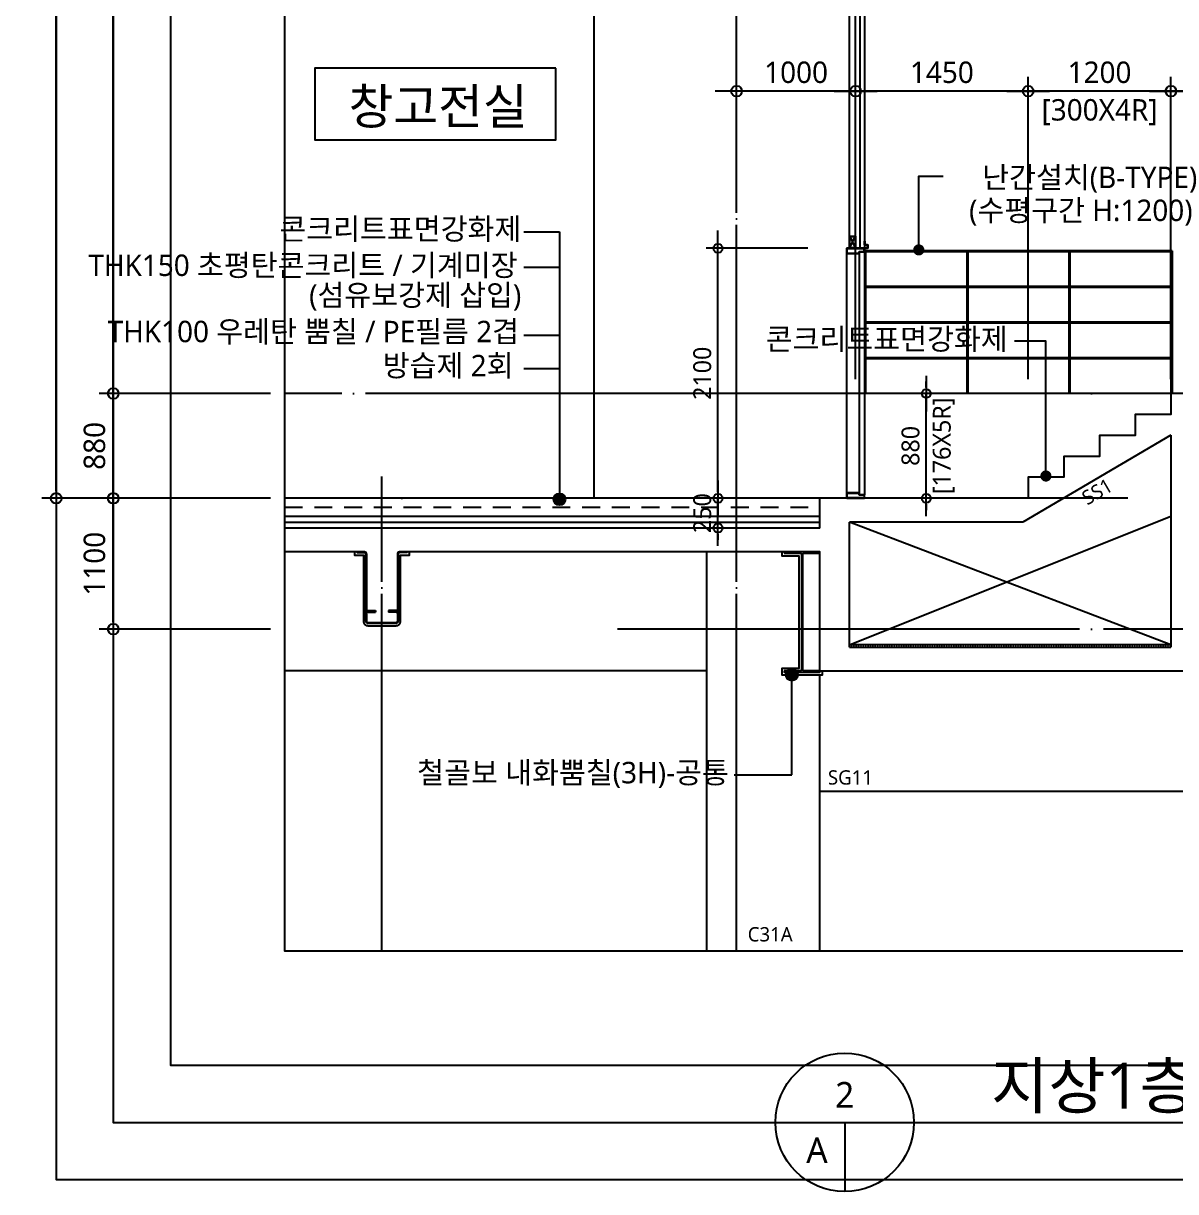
# Model space of a CAD drawing. Header units: millimetres. Extents: x 13515 to 183937, y -33900 to -660.
# Drawn here: x 75774 to 85457, y -33522 to -23707 of the extents above; entities that cross this region are included whole.
import ezdxf
from ezdxf.enums import TextEntityAlignment as Align

# ---------------------------------------------------------------- set-up
doc = ezdxf.new("R2010")
doc.units = ezdxf.units.MM
doc.header["$LTSCALE"] = 100
doc.header["$MEASUREMENT"] = 0
doc.header["$PDSIZE"] = -10
for name, pattern in [('CEN', [62, 60, -1, 0, -1]), ('HID', [2.5, 1.5, -1]), ('HIDDEN', [2, 1, -1])]:
    doc.linetypes.add(name, pattern=pattern)
doc.layers.get('0').update_dxf_attribs({"linetype": 'CONTINUOUS'})
doc.layers.get('Defpoints').update_dxf_attribs({"color": 171, "linetype": 'CONTINUOUS'})
for name, color, linetype in [('CEN', 1, 'CEN'), ('CEN(ST)', 1, 'CEN'), ('CON', 2, 'CONTINUOUS'), ('DOOR', 4, 'CONTINUOUS'), ('ELE-6', 8, 'CONTINUOUS'), ('ELE9', 9, 'CONTINUOUS'), ('FIN', 8, 'CONTINUOUS'), ('FIN(패널-T75 글라스울)', 6, 'CONTINUOUS'), ('FIN-2', 9, 'CONTINUOUS'), ('HF', 3, 'CONTINUOUS'), ('INS', 251, 'BATTING'), ('LED', 7, 'CONTINUOUS'), ('NDIM', 7, 'CONTINUOUS'), ('STEEL', 5, 'CONTINUOUS'), ('SYM', 7, 'CONTINUOUS'), ('TEXT', 3, 'CONTINUOUS'), ('TEXT(MIN)', 7, 'CONTINUOUS'), ('TEXT(노트)', 7, 'CONTINUOUS'), ('TEXT(실명)', 3, 'CONTINUOUS'), ('wire-meshes', 1, 'CONTINUOUS'), ('방수', 8, 'HIDDEN'), ('스틸', 8, 'CONTINUOUS')]:
    doc.layers.add(name, color=color, linetype=linetype)
doc.styles.add('CGS', font='cgse', dxfattribs={"bigfont": 'cgs'})
doc.styles.add('나눔바른고딕', font='NanumBarunGothic.ttf')
doc.linetypes.add('BATTING', pattern='A,0.0001,-0.1,[134,ltypeshp.shx,S=0.1,R=0,X=-0.1,Y=0],-0.2,[134,ltypeshp.shx,S=0.1,R=180,X=0.1,Y=0],-0.1', length=0.4001)
doc.dimstyles.new('NDIM 1200', dxfattribs={"dimscale": 75, "dimtxt": 3, "dimasz": 1, "dimexe": 2, "dimexo": 2, "dimgap": 1, "dimtad": 1, "dimdec": 0, "dimdsep": 46, "dimtxsty": 'CGS', "dimblk": 'DOT0', "dimcen": 1, "dimdle": 8, "dimclrd": 256, "dimclre": 256, "dimclrt": 256, "dimadec": 0, "dimazin": 0, "dimtfac": 1, "dimtdec": 0, "dimtix": 1, "dimtmove": 2, "dimatfit": 3, "dimldrblk": 'DOT0', "dimfxl": 1, "dimtolj": 1, "dimtzin": 0, "dimlwd": -1, "dimlwe": -1, "dimarcsym": 0})

# ---------------------------------------------------------------- blocks, each defined once
blk = doc.blocks.new('bh-1012x300')
at = {"layer": 'STEEL', "color": 3, "linetype": 'ByBlock', "ltscale": 0.5}
for p, q in [((499416, -43973.1), (499560, -43973.1)), ((499560, -43973.1), (499560, -44961.1)), ((499572, -44961.1), (499572, -43973.1)), ((499572, -43973.1), (499716, -43973.1)), ((499560, -44961.1), (499416, -44961.1)), ((499716, -44961.1), (499572, -44961.1))]:
    blk.add_line(p, q, dxfattribs=at)
for points in [[(499716, -43973.1), (499716, -43961.1), (499416, -43961.1), (499416, -43973.1)], [(499416, -44961.1), (499416, -44973.1), (499716, -44973.1), (499716, -44961.1)]]:
    blk.add_lwpolyline(points, dxfattribs=at)
blk = doc.blocks.new('A$C46BA2E0B')
at = {"layer": 'DOOR'}
for p, q in [((150, 2070), (150, 30)), ((0, 45), (0, 2055)), ((106, 2055), (106, 45))]:
    blk.add_line(p, q, dxfattribs=at)
for points in [[(0, 2100), (16.5, 2100), (16.5, 2098.4), (1.6, 2098.4), (1.6, 2056.6), (104.4, 2056.6), (104.4, 2071.6), (148.4, 2071.6), (148.4, 2098.4), (133.5, 2098.4), (133.5, 2100), (150, 2100), (150, 2070), (106, 2070), (106, 2055), (0, 2055)], [(140.45, 2098.4), (140.45, 2096.8), (9.55, 2096.8), (9.55, 2098.4)], [(0, 0), (16.5, 0), (16.5, 1.6), (1.6, 1.6), (1.6, 43.4), (104.4, 43.4), (104.4, 28.4), (148.4, 28.4), (148.4, 1.6), (133.5, 1.6), (133.5, 0), (150, 0), (150, 30), (106, 30), (106, 45), (0, 45)], [(140.45, 1.6), (140.45, 3.2), (9.55, 3.2), (9.55, 1.6)]]:
    blk.add_lwpolyline(points, close=True, dxfattribs=at)
blk = doc.blocks.new('DOT0')
blk.add_line((-3, 0), (3, 0))
at = {"color": 6}
blk.add_circle((0, 0), 0.75, dxfattribs=at)
blk = doc.blocks.new('*D408')
at = {"layer": 'Defpoints', "color": 0, "ltscale": 0.4, "transparency": 16777216}
for p in [(83361.3, -26816.7), (84217.9, -26816.7), (84217.9, -27696.7)]:
    blk.add_point(p, dxfattribs=at)
at = {"layer": 'NDIM', "ltscale": 0.4, "transparency": 16777216}
for p, q in [((83361.3, -26766.7), (83361.3, -26716.7)), ((84117.9, -26816.7), (83261.3, -26816.7)), ((83361.3, -27696.7), (83361.3, -26816.7)), ((84117.9, -27696.7), (83261.3, -27696.7)), ((83361.3, -27746.7), (83361.3, -27796.7))]:
    blk.add_line(p, q, dxfattribs=at)
at = {"layer": 'NDIM', "ltscale": 0.4, "transparency": 16777216, "xscale": 50, "yscale": 50, "zscale": 50}
for p, rotation in [((83361.3, -26816.7), 270), ((83361.3, -27696.7), 90)]:
    blk.add_blockref('DOT0', p, dxfattribs=dict(at, rotation=rotation))
at = {"layer": 'NDIM', "ltscale": 0.4, "transparency": 16777216, "char_height": 150, "attachment_point": 5, "rotation": 90, "style": '나눔바른고딕'}
for s, insert in [('\\A1;[176X5R]', (83508.5, -27256.7)), ('\\A1;880', (83229.9, -27256.7))]:
    blk.add_mtext(s, dxfattribs=dict(at, insert=insert))
blk = doc.blocks.new('*D409')
at = {"layer": 'Defpoints', "color": 0, "ltscale": 0.4, "transparency": 16777216}
for p in [(81611.3, -27696.7), (82467.9, -27696.7), (82467.9, -27946.7)]:
    blk.add_point(p, dxfattribs=at)
at = {"layer": 'NDIM', "ltscale": 0.4, "transparency": 16777216}
for p, q in [((81611.3, -27646.7), (81611.3, -27596.7)), ((82367.9, -27696.7), (81511.3, -27696.7)), ((81611.3, -27946.7), (81611.3, -27696.7)), ((82367.9, -27946.7), (81511.3, -27946.7)), ((81611.3, -27996.7), (81611.3, -28046.7))]:
    blk.add_line(p, q, dxfattribs=at)
at = {"layer": 'NDIM', "ltscale": 0.4, "transparency": 16777216, "xscale": 50, "yscale": 50, "zscale": 50}
for p, rotation in [((81611.3, -27696.7), 270), ((81611.3, -27946.7), 90)]:
    blk.add_blockref('DOT0', p, dxfattribs=dict(at, rotation=rotation))
at = {"layer": 'NDIM', "ltscale": 0.4, "transparency": 16777216, "insert": (81479.9, -27821.7), "char_height": 150, "attachment_point": 5, "rotation": 90, "style": '나눔바른고딕'}
blk.add_mtext('\\A1;250', dxfattribs=at)
blk = doc.blocks.new('*U15')
at = {"layer": 'Defpoints'}
blk.add_point((0, 0), dxfattribs=at)
at = {"layer": 'HF'}
for p, q in [((-209, 0), (-147, 0)), ((-209, 0), (-209, -6)), ((209, 0), (147, 0)), ((209, 0), (209, -6)), ((-209, -6), (-147, -6)), ((-135, -18), (-135, -482)), ((-129, -18), (-129, -482)), ((129, -18), (129, -482)), ((135, -18), (135, -482)), ((209, -6), (147, -6)), ((-135, -518), (-135, -582)), ((-129, -518), (-129, -582)), ((-117, -494), (-55, -494)), ((-117, -500), (-55, -500)), ((-117, -506), (-55, -506)), ((-55, -494), (-55, -500)), ((-55, -500), (-55, -506)), ((117, -494), (55, -494)), ((55, -494), (55, -500)), ((117, -500), (55, -500)), ((55, -500), (55, -506)), ((117, -506), (55, -506)), ((129, -518), (129, -582)), ((135, -518), (135, -582)), ((-117, -594), (117, -594)), ((-117, -600), (117, -600))]:
    blk.add_line(p, q, dxfattribs=at)
for centre, radius, start, end in [((-147, -18), 18, 360, 450), ((147, -18), 18, 90, 180), ((-147, -18), 12, 360, 450), ((147, -18), 12, 90, 180), ((-117, -482), 18, 180, 270), ((-117, -482), 12, 180, 270), ((117, -482), 12, 270, 360), ((117, -482), 18, 270, 360), ((-117, -518), 18, 90, 180), ((-117, -582), 18, 180, 270), ((-117, -518), 12, 90, 180), ((-117, -582), 12, 180, 270), ((117, -518), 18, 0, 90), ((117, -518), 12, 0, 90), ((117, -582), 12, 270, 360), ((117, -582), 18, 270, 360)]:
    blk.add_arc(centre, radius, start, end, dxfattribs=at)
blk = doc.blocks.new('*D412')
at = {"layer": 'Defpoints', "color": 0, "ltscale": 0.4, "transparency": 16777216}
for p in [(81767.9, -24276.7), (81767.9, -25236.7), (82767.9, -25236.7)]:
    blk.add_point(p, dxfattribs=at)
at = {"layer": 'NDIM', "ltscale": 0.4, "transparency": 16777216}
for p, q in [((81767.9, -25116.7), (81767.9, -24156.7)), ((82767.9, -25116.7), (82767.9, -24156.7)), ((82707.9, -24276.7), (81827.9, -24276.7))]:
    blk.add_line(p, q, dxfattribs=at)
at = {"layer": 'NDIM', "ltscale": 0.4, "transparency": 16777216, "xscale": 60, "yscale": 60, "zscale": 60, "rotation": 180}
blk.add_blockref('DOT0', (81767.9, -24276.7), dxfattribs=at)
at = {"layer": 'NDIM', "ltscale": 0.4, "transparency": 16777216, "xscale": 60, "yscale": 60, "zscale": 60}
blk.add_blockref('DOT0', (82767.9, -24276.7), dxfattribs=at)
at = {"layer": 'NDIM', "ltscale": 0.4, "transparency": 16777216, "insert": (82267.9, -24119), "char_height": 180, "attachment_point": 5, "style": '나눔바른고딕'}
blk.add_mtext('\\A1;1000', dxfattribs=at)
blk = doc.blocks.new('*D471')
at = {"layer": 'Defpoints', "color": 0, "ltscale": 0.4, "transparency": 16777216}
for p in [(85417.9, -24276.7), (85417.9, -26816.7), (90717.9, -26816.7)]:
    blk.add_point(p, dxfattribs=at)
at = {"layer": 'NDIM', "ltscale": 0.4, "transparency": 16777216}
for p, q in [((85417.9, -26696.7), (85417.9, -24156.7)), ((90717.9, -26696.7), (90717.9, -24156.7)), ((90657.9, -24276.7), (85477.9, -24276.7))]:
    blk.add_line(p, q, dxfattribs=at)
at = {"layer": 'NDIM', "ltscale": 0.4, "transparency": 16777216, "xscale": 60, "yscale": 60, "zscale": 60, "rotation": 180}
blk.add_blockref('DOT0', (85417.9, -24276.7), dxfattribs=at)
at = {"layer": 'NDIM', "ltscale": 0.4, "transparency": 16777216, "xscale": 60, "yscale": 60, "zscale": 60}
blk.add_blockref('DOT0', (90717.9, -24276.7), dxfattribs=at)
at = {"layer": 'NDIM', "ltscale": 0.4, "transparency": 16777216, "insert": (88067.9, -24118.9), "char_height": 180, "attachment_point": 5, "style": '나눔바른고딕'}
blk.add_mtext('\\A1;5300', dxfattribs=at)
blk = doc.blocks.new('*D472')
at = {"layer": 'Defpoints', "color": 0, "ltscale": 0.4, "transparency": 16777216}
for p in [(84217.9, -24276.7), (84217.9, -26816.7), (85417.9, -26816.7)]:
    blk.add_point(p, dxfattribs=at)
at = {"layer": 'NDIM', "ltscale": 0.4, "transparency": 16777216}
for p, q in [((84217.9, -26696.7), (84217.9, -24156.7)), ((85417.9, -26696.7), (85417.9, -24156.7)), ((85357.9, -24276.7), (84277.9, -24276.7))]:
    blk.add_line(p, q, dxfattribs=at)
at = {"layer": 'NDIM', "ltscale": 0.4, "transparency": 16777216, "xscale": 60, "yscale": 60, "zscale": 60, "rotation": 180}
blk.add_blockref('DOT0', (84217.9, -24276.7), dxfattribs=at)
at = {"layer": 'NDIM', "ltscale": 0.4, "transparency": 16777216, "xscale": 60, "yscale": 60, "zscale": 60}
blk.add_blockref('DOT0', (85417.9, -24276.7), dxfattribs=at)
at = {"layer": 'NDIM', "ltscale": 0.4, "transparency": 16777216, "char_height": 180, "attachment_point": 5, "style": '나눔바른고딕'}
for s, insert in [('\\A1;1200', (84817.9, -24119)), ('\\A1;[300X4R]', (84817.9, -24453.3))]:
    blk.add_mtext(s, dxfattribs=dict(at, insert=insert))
blk = doc.blocks.new('*D473')
at = {"layer": 'Defpoints', "color": 0, "ltscale": 0.4, "transparency": 16777216}
for p in [(82767.9, -24276.7), (82767.9, -26816.7), (84217.9, -26816.7)]:
    blk.add_point(p, dxfattribs=at)
at = {"layer": 'NDIM', "ltscale": 0.4, "transparency": 16777216}
for p, q in [((82767.9, -26696.7), (82767.9, -24156.7)), ((84217.9, -26696.7), (84217.9, -24156.7)), ((84157.9, -24276.7), (82827.9, -24276.7))]:
    blk.add_line(p, q, dxfattribs=at)
at = {"layer": 'NDIM', "ltscale": 0.4, "transparency": 16777216, "xscale": 60, "yscale": 60, "zscale": 60, "rotation": 180}
blk.add_blockref('DOT0', (82767.9, -24276.7), dxfattribs=at)
at = {"layer": 'NDIM', "ltscale": 0.4, "transparency": 16777216, "xscale": 60, "yscale": 60, "zscale": 60}
blk.add_blockref('DOT0', (84217.9, -24276.7), dxfattribs=at)
at = {"layer": 'NDIM', "ltscale": 0.4, "transparency": 16777216, "insert": (83492.9, -24119), "char_height": 180, "attachment_point": 5, "style": '나눔바른고딕'}
blk.add_mtext('\\A1;1450', dxfattribs=at)
blk = doc.blocks.new('*D477')
at = {"layer": 'Defpoints', "color": 0, "ltscale": 0.4, "transparency": 16777216}
for p in [(76530, -26816.7), (77970, -26816.7), (77970, -27696.7)]:
    blk.add_point(p, dxfattribs=at)
at = {"layer": 'NDIM', "ltscale": 0.4, "transparency": 16777216}
for p, q in [((77850, -26816.7), (76410, -26816.7)), ((76530, -27636.7), (76530, -26876.7)), ((77850, -27696.7), (76410, -27696.7))]:
    blk.add_line(p, q, dxfattribs=at)
at = {"layer": 'NDIM', "ltscale": 0.4, "transparency": 16777216, "xscale": 60, "yscale": 60, "zscale": 60}
for p, rotation in [((76530, -26816.7), 90), ((76530, -27696.7), 270)]:
    blk.add_blockref('DOT0', p, dxfattribs=dict(at, rotation=rotation))
at = {"layer": 'NDIM', "ltscale": 0.4, "transparency": 16777216, "insert": (76372.3, -27256.7), "char_height": 180, "attachment_point": 5, "rotation": 90, "style": '나눔바른고딕'}
blk.add_mtext('\\A1;880', dxfattribs=at)
blk = doc.blocks.new('*D478')
at = {"layer": 'Defpoints', "color": 0, "ltscale": 0.4, "transparency": 16777216}
for p in [(76530, -17696.7), (77970, -17696.7), (77970, -26816.7)]:
    blk.add_point(p, dxfattribs=at)
at = {"layer": 'NDIM', "ltscale": 0.4, "transparency": 16777216}
for p, q in [((77850, -17696.7), (76410, -17696.7)), ((76530, -26756.7), (76530, -17756.7)), ((77850, -26816.7), (76410, -26816.7))]:
    blk.add_line(p, q, dxfattribs=at)
at = {"layer": 'NDIM', "ltscale": 0.4, "transparency": 16777216, "xscale": 60, "yscale": 60, "zscale": 60}
for p, rotation in [((76530, -17696.7), 90), ((76530, -26816.7), 270)]:
    blk.add_blockref('DOT0', p, dxfattribs=dict(at, rotation=rotation))
at = {"layer": 'NDIM', "ltscale": 0.4, "transparency": 16777216, "insert": (76372.1, -22256.7), "char_height": 180, "attachment_point": 5, "rotation": 90, "style": '나눔바른고딕'}
blk.add_mtext('\\A1;9120', dxfattribs=at)
blk = doc.blocks.new('*D479')
at = {"layer": 'Defpoints', "color": 0, "ltscale": 0.4, "transparency": 16777216}
for p in [(76050, -17696.7), (77970, -17696.7), (77970, -27696.7)]:
    blk.add_point(p, dxfattribs=at)
at = {"layer": 'NDIM', "ltscale": 0.4, "transparency": 16777216}
for p, q in [((77850, -17696.7), (75930, -17696.7)), ((76050, -27636.7), (76050, -17756.7)), ((77850, -27696.7), (75930, -27696.7))]:
    blk.add_line(p, q, dxfattribs=at)
at = {"layer": 'NDIM', "ltscale": 0.4, "transparency": 16777216, "xscale": 60, "yscale": 60, "zscale": 60}
for p, rotation in [((76050, -17696.7), 90), ((76050, -27696.7), 270)]:
    blk.add_blockref('DOT0', p, dxfattribs=dict(at, rotation=rotation))
at = {"layer": 'NDIM', "ltscale": 0.4, "transparency": 16777216, "insert": (75892.3, -22696.7), "char_height": 180, "attachment_point": 5, "rotation": 90, "style": '나눔바른고딕'}
blk.add_mtext('\\A1;10000', dxfattribs=at)
blk = doc.blocks.new('*D480')
at = {"layer": 'Defpoints', "color": 0, "ltscale": 0.4, "transparency": 16777216}
for p in [(76530, -27696.7), (77970, -27696.7), (77970, -28796.7)]:
    blk.add_point(p, dxfattribs=at)
at = {"layer": 'NDIM', "ltscale": 0.4, "transparency": 16777216}
for p, q in [((77850, -27696.7), (76410, -27696.7)), ((76530, -28736.7), (76530, -27756.7)), ((77850, -28796.7), (76410, -28796.7))]:
    blk.add_line(p, q, dxfattribs=at)
at = {"layer": 'NDIM', "ltscale": 0.4, "transparency": 16777216, "xscale": 60, "yscale": 60, "zscale": 60}
for p, rotation in [((76530, -27696.7), 90), ((76530, -28796.7), 270)]:
    blk.add_blockref('DOT0', p, dxfattribs=dict(at, rotation=rotation))
at = {"layer": 'NDIM', "ltscale": 0.4, "transparency": 16777216, "insert": (76372.3, -28246.7), "char_height": 180, "attachment_point": 5, "rotation": 90, "style": '나눔바른고딕'}
blk.add_mtext('\\A1;1100', dxfattribs=at)
blk = doc.blocks.new('*D501')
at = {"layer": 'Defpoints', "color": 0, "ltscale": 0.4, "transparency": 16777216}
for p in [(81611.3, -25596.7), (82467.9, -25596.7), (82467.9, -27696.7)]:
    blk.add_point(p, dxfattribs=at)
at = {"layer": 'NDIM', "ltscale": 0.4, "transparency": 16777216}
for p, q in [((82367.9, -25596.7), (81511.3, -25596.7)), ((81611.3, -27646.7), (81611.3, -25646.7)), ((82367.9, -27696.7), (81511.3, -27696.7))]:
    blk.add_line(p, q, dxfattribs=at)
at = {"layer": 'NDIM', "ltscale": 0.4, "transparency": 16777216, "xscale": 50, "yscale": 50, "zscale": 50}
for p, rotation in [((81611.3, -25596.7), 90), ((81611.3, -27696.7), 270)]:
    blk.add_blockref('DOT0', p, dxfattribs=dict(at, rotation=rotation))
at = {"layer": 'NDIM', "ltscale": 0.4, "transparency": 16777216, "insert": (81479.9, -26646.7), "char_height": 150, "attachment_point": 5, "rotation": 90, "style": '나눔바른고딕'}
blk.add_mtext('\\A1;2100', dxfattribs=at)

msp = doc.modelspace()

# ---------------------------------------------------------------- hatches: boundary and pattern name
at = {"ltscale": 10000}
h = msp.add_hatch(color=256, dxfattribs=at)
h.dxf.hatch_style = 1
edge = h.paths.add_edge_path()
edge.add_arc((80279.6, -27705.4), 50, 180, 540, ccw=False)
h = msp.add_hatch(color=256, dxfattribs=at)
h.dxf.hatch_style = 1
edge = h.paths.add_edge_path()
edge.add_arc((82232.4, -29179.7), 50, -180, 180)

# ---------------------------------------------------------------- linework, layer by layer
at = {"color": 1, "linetype": 'ByBlock'}
for p, q in [((82720.2, -25497), (82765.6, -25592.4)), ((82720.2, -25592.4), (82765.6, -25497))]:
    msp.add_line(p, q, dxfattribs=at)
at = {"ltscale": 10000}
msp.add_line((85417.9, -26816.7), (82842.9, -26816.7), dxfattribs=at)
msp.add_lwpolyline([(80248.9, -24084.1), (78224.1, -24084.1), (78224.1, -24684.1), (80248.9, -24684.1)], close=True, dxfattribs=at)
at = {"layer": 'CEN'}
for p, q in [((85426.9, -25616.7), (82842.9, -25616.7)), ((82842.9, -25616.7), (82842.9, -26816.7)), ((85426.9, -25616.7), (85426.9, -26816.7)), ((85426.9, -25625.7), (82842.9, -25625.7)), ((82851.9, -25625.7), (82851.9, -26816.7)), ((83701.9, -25625.7), (83701.9, -26816.7)), ((83710.9, -25625.7), (83710.9, -26816.7)), ((84559.9, -25625.7), (84559.9, -26816.7)), ((84568.9, -25625.7), (84568.9, -26816.7)), ((85417.9, -25625.7), (85417.9, -26816.7)), ((85417.9, -25916.7), (82851.9, -25916.7)), ((85417.9, -25925.7), (82851.9, -25925.7)), ((85417.9, -26216.7), (82851.9, -26216.7)), ((85417.9, -26225.7), (82851.9, -26225.7)), ((85417.9, -26516.7), (82851.9, -26516.7)), ((85417.9, -26525.7), (82851.9, -26525.7)), ((97050, -26816.7), (77970, -26816.7)), ((85054.9, -27696.7), (77970, -27696.7)), ((97050, -28796.7), (80767.9, -28796.7))]:
    msp.add_line(p, q, dxfattribs=at)
at = {"layer": 'CEN(ST)', "ltscale": 0.5}
for p, q in [((81767.9, -31500), (81767.9, -15710)), ((78787.9, -31500), (78787.9, -27514.9)), ((82717.9, -28926.7), (85417.9, -27846.7)), ((85417.9, -28926.7), (82717.9, -27896.7))]:
    msp.add_line(p, q, dxfattribs=at)
at = {"layer": 'CON', "ltscale": 1000}
for p, q in [((85417.9, -27166.6), (84173.5, -27896.7)), ((85417.9, -27166.6), (85417.9, -28946.7)), ((82467.9, -27946.7), (82467.9, -27696.7)), ((82467.9, -27946.7), (77970, -27946.7)), ((84173.5, -27896.7), (82717.9, -27896.7)), ((82717.9, -28946.7), (82717.9, -27896.7)), ((78640.9, -28146.7), (77970, -28146.7)), ((82467.9, -28146.7), (78934.9, -28146.7)), ((82467.9, -29146.7), (82467.9, -28146.7)), ((82717.9, -28946.7), (85417.9, -28946.7)), ((82467.9, -29146.7), (85570.9, -29146.7))]:
    msp.add_line(p, q, dxfattribs=at)
for points in [[(85417.9, -26816.7), (85417.9, -26992.7), (85117.9, -26992.7), (85117.9, -27168.7), (84817.9, -27168.7), (84817.9, -27344.7), (84517.9, -27344.7), (84517.9, -27520.7), (84217.9, -27520.7), (84217.9, -27696.7), (82467.9, -27696.7)], [(90717.9, -26816.7), (85417.9, -26816.7)]]:
    msp.add_lwpolyline(points, dxfattribs=at)
at = {"layer": 'Defpoints', "ltscale": 10000}
for points in [[(98970, -13790), (76050, -13790), (76050, -33420), (98970, -33420)], [(98490, -14270), (76530, -14270), (76530, -32940), (98490, -32940)], [(98010, -14750), (77010, -14750), (77010, -32460), (98010, -32460)], [(97050, -15710), (77970, -15710), (77970, -31500), (97050, -31500)]]:
    msp.add_lwpolyline(points, close=True, dxfattribs=at)
at = {"layer": 'ELE-6', "ltscale": 10000}
msp.add_line((82717.9, -25494.7), (82717.9, -19246.7), dxfattribs=at)
at = {"layer": 'ELE9', "ltscale": 1000}
msp.add_line((80567.9, -18146.7), (80567.9, -27696.7), dxfattribs=at)
at = {"layer": 'ELE9', "ltscale": 10000}
for p, q in [((81517.9, -31500), (81517.9, -28146.7)), ((82467.9, -31500), (82467.9, -29179.7))]:
    msp.add_line(p, q, dxfattribs=at)
at = {"layer": 'FIN', "ltscale": 10000}
for p, q in [((82467.9, -27696.7), (77970, -27696.7)), ((81517.9, -29146.7), (77970, -29146.7)), ((82467.9, -30158.7), (92292.9, -30158.7))]:
    msp.add_line(p, q, dxfattribs=at)
for points in [[(77970, -27846.7), (82467.9, -27846.7)], [(82146.9, -28146.7), (82146.9, -28179.7), (82290.9, -28179.7), (82290.9, -29125.7), (82146.9, -29125.7), (82146.9, -29179.7), (82488.9, -29179.7), (82488.9, -29146.7)]]:
    msp.add_lwpolyline(points, dxfattribs=at)
msp.add_lwpolyline([(78996.9, -28146.7), (78996.9, -28152.7), (78934.9, -28152.7, 0.414214), (78922.9, -28164.7), (78922.9, -28728.7, -0.414214), (78904.9, -28746.7), (78670.9, -28746.7, -0.414214), (78652.9, -28728.7), (78652.9, -28164.7, 0.414214), (78640.9, -28152.7), (78578.9, -28152.7), (78578.9, -28146.7), (78557.9, -28146.7), (78557.9, -28173.7), (78631.9, -28173.7), (78631.9, -28728.7, 0.414214), (78670.9, -28767.7), (78904.9, -28767.7, 0.414214), (78943.9, -28728.7), (78943.9, -28173.7), (79017.9, -28173.7), (79017.9, -28146.7)], format="xyb", close=True, dxfattribs=at)
at = {"layer": 'FIN', "ltscale": 1000}
msp.add_lwpolyline([(78578.7, -28146.7, -0.221427), (78594.5, -28152.7)], format="xyb", dxfattribs=at)
at = {"layer": 'FIN(패널-T75 글라스울)'}
for points in [[(82842.9, -19149.7), (82842.9, -25594.7), (82767.9, -25594.7), (82767.9, -19149.7)], [(82844.9, -25536.7), (82844.9, -25566.7), (82869.9, -25566.7), (82869.9, -25596.7), (82692.9, -25596.7), (82692.9, -25594.7), (82867.9, -25594.7), (82867.9, -25568.7), (82842.9, -25568.7), (82842.9, -25536.7)]]:
    msp.add_lwpolyline(points, close=True, dxfattribs=at)
at = {"layer": 'FIN-2', "ltscale": 0.1}
msp.add_line((85417.9, -28926.7), (82717.9, -28926.7), dxfattribs=at)
at = {"layer": 'INS', "ltscale": 0.9}
msp.add_line((82805.4, -25594.7), (82805.4, -19149.7), dxfattribs=at)
at = {"layer": 'INS', "ltscale": 1.2}
msp.add_lwpolyline([(77970, -27896.7), (82467.9, -27896.7)], dxfattribs=at)
at = {"layer": 'LED', "ltscale": 10000}
for p, q in [((79979.6, -25457.6), (80279.6, -25457.6)), ((80279.6, -25457.6), (80279.6, -27705.4)), ((79979.6, -25755.3), (80279.6, -25755.3)), ((79979.6, -26326.3), (80279.6, -26326.3)), ((79979.6, -26605.7), (80279.6, -26605.7)), ((82232.4, -30019), (82232.4, -29179.7)), ((81746.3, -30019, 0), (82232.4, -30019))]:
    msp.add_line(p, q, dxfattribs=at)
at = {"layer": 'LED'}
for points in [[(83298.9, -25610.2), (83298.9, -24989.8), (83503.2, -24989.8)], [(84367.1, -27509.7), (84367.1, -26377.2), (84102.5, -26377.2)]]:
    msp.add_lwpolyline(points, dxfattribs=at)
at = {"layer": 'LED', "const_width": 46.9}
for points in [[(83298.9, -25633.6, 1), (83298.9, -25586.7, 1)], [(84367.1, -27533.1, -1), (84367.1, -27486.3, -1)]]:
    msp.add_lwpolyline(points, format="xyb", close=True, dxfattribs=at)
at = {"layer": 'LED', "ltscale": 10000}
for centre in [(80279.6, -27705.4), (82232.4, -29179.7)]:
    msp.add_circle(centre, 50, dxfattribs=at)
at = {"layer": 'SYM'}
for p, q in [((82094.4, -32940), (92767.9, -32940)), ((82676.2, -32940), (82676.2, -33521.8))]:
    msp.add_line(p, q, dxfattribs=at)
msp.add_circle((82676.2, -32940), 581.8, dxfattribs=at)
at = {"layer": 'wire-meshes', "linetype": 'HID'}
msp.add_lwpolyline([(77970, -27771.7), (82467.9, -27771.7)], dxfattribs=at)
at = {"layer": '방수', "ltscale": 0.1}
msp.add_line((85417.9, -28936.7), (82717.9, -28936.7), dxfattribs=at)
at = {"layer": '스틸', "color": 6, "linetype": 'ByBlock'}
for points in [[(82717.9, -25594.7), (82717.9, -25494.7), (82767.9, -25494.7), (82767.9, -25594.7)], [(82720.2, -25592.4), (82720.2, -25497), (82765.6, -25497), (82765.6, -25592.4)]]:
    msp.add_lwpolyline(points, close=True, dxfattribs=at)

# ---------------------------------------------------------------- block references
at = {"ltscale": 10000}
msp.add_blockref('A$C46BA2E0B', (82692.9, -27696.7), dxfattribs=at)
msp.add_blockref('bh-1012x300', (-417248, 15814.3))
at = {"layer": 'HF'}
msp.add_blockref('*U15', (78787.9, -28146.7), dxfattribs=at)

# ---------------------------------------------------------------- texts
at = {"layer": 'TEXT', "style": '나눔바른고딕'}
msp.add_text('지상1층 주차장계단(X2-Y8) 확대 단면도', height=384, dxfattribs=at).set_placement((92455.7, -32631.6), align=Align.MIDDLE_RIGHT)
for s, p in [('2', (82676.2, -32707.3)), ('A', (82443.5, -33172.7))]:
    msp.add_text(s, height=216, dxfattribs=at).set_placement(p, align=Align.MIDDLE)
at = {"layer": 'TEXT(MIN)', "style": '나눔바른고딕'}
msp.add_text('철골보 내화뿜칠(3H)-공통', height=180, dxfattribs=at).set_placement((81702.5, -30001.4, 0), align=Align.MIDDLE_RIGHT)
at = {"layer": 'TEXT(노트)', "style": '나눔바른고딕'}
for s, p in [('난간설치(B-TYPE)', (85639.4, -25000.5)), ('(수평구간 H:1200)', (85600, -25277.6)), ('콘크리트표면강화제', (79958.6, -25433.8)), ('THK150 초평탄콘크리트 / 기계미장', (79927, -25739.2)), ('(섬유보강제 삽입)', (79958.6, -25990.1)), ('THK100 우레탄 뿜칠 / PE필름 2겹', (79939.5, -26295.7)), ('방습제 2회', (79893.3, -26582))]:
    msp.add_text(s, height=180, dxfattribs=at).set_placement(p, align=Align.MIDDLE_RIGHT)
for s, height, p in [('콘크리트표면강화제', 180, (82012.9, -26358.5)), ('SG11', 120, (82535.2, -30042)), ('C31A', 120, (81861.5, -31359.7))]:
    msp.add_text(s, height=height, dxfattribs=at).set_placement(p, align=Align.MIDDLE_LEFT)
msp.add_text('SS1', height=120, rotation=30.39873, dxfattribs=at).set_placement((84685.1, -27706.2), align=Align.MIDDLE_LEFT)
at = {"layer": 'TEXT(실명)', "style": '나눔바른고딕'}
msp.add_text('창고전실', height=300, dxfattribs=at).set_placement((79259.9, -24399.8), align=Align.MIDDLE)

# ---------------------------------------------------------------- dimensions: what is measured, and where the dimension line sits
at = {"layer": 'NDIM', "ltscale": 0.4}
for base, p1, p2, angle, override, picture, middle in [((76050, -17696.7), (77970, -27696.7), (77970, -17696.7), 90, {"dimscale": 60, "dimtxsty": '나눔바른고딕'}, '*D479', (75892.3, -22696.7)), ((76530, -17696.7), (77970, -26816.7), (77970, -17696.7), 90, {"dimscale": 60, "dimtxsty": '나눔바른고딕'}, '*D478', (76372.1, -22256.7)), ((81767.9, -24276.7), (82767.9, -25236.7), (81767.9, -25236.7), 180, {"dimscale": 60, "dimtxsty": '나눔바른고딕'}, '*D412', (82267.9, -24119)), ((82767.9, -24276.7), (84217.9, -26816.7), (82767.9, -26816.7), 180, {"dimscale": 60, "dimtxsty": '나눔바른고딕'}, '*D473', (83492.9, -24119)), ((85417.9, -24276.7), (90717.9, -26816.7), (85417.9, -26816.7), 180, {"dimscale": 60, "dimtxsty": '나눔바른고딕'}, '*D471', (88067.9, -24118.9)), ((81611.3, -25596.7), (82467.9, -27696.7), (82467.9, -25596.7), 90, {"dimscale": 50, "dimtxsty": '나눔바른고딕'}, '*D501', (81479.9, -26646.7)), ((76530, -26816.7), (77970, -27696.7), (77970, -26816.7), 90, {"dimscale": 60, "dimtxsty": '나눔바른고딕'}, '*D477', (76372.3, -27256.7)), ((76530, -27696.7), (77970, -28796.7), (77970, -27696.7), 90, {"dimscale": 60, "dimtxsty": '나눔바른고딕'}, '*D480', (76372.3, -28246.7)), ((81611.3, -27696.7), (82467.9, -27946.7), (82467.9, -27696.7), 90, {"dimscale": 50, "dimtxsty": '나눔바른고딕'}, '*D409', (81479.9, -27821.7))]:
    dim = msp.add_linear_dim(base=base, p1=p1, p2=p2, angle=angle, dimstyle='NDIM 1200', override=override, dxfattribs=at)
    dim.commit()
    dim.dimension.update_dxf_attribs({"geometry": picture, "text_midpoint": middle})
for base, p1, angle, text, override, picture, middle in [((84217.9, -24276.7), (85417.9, -26816.7), 180, '<>\\X[300X4R]', {"dimscale": 60, "dimtxsty": '나눔바른고딕'}, '*D472', (84817.9, -24276.7)), ((83361.3, -26816.7), (84217.9, -27696.7), 90, '<>\\X[176X5R]', {"dimscale": 50, "dimtxsty": '나눔바른고딕'}, '*D408', (83361.3, -27256.7))]:
    dim = msp.add_linear_dim(base=base, p1=p1, p2=(84217.9, -26816.7), angle=angle, text=text, dimstyle='NDIM 1200', override=override, dxfattribs=at)
    dim.commit()
    dim.dimension.update_dxf_attribs({"geometry": picture, "text_midpoint": middle})

doc.saveas('drawing.dxf')
